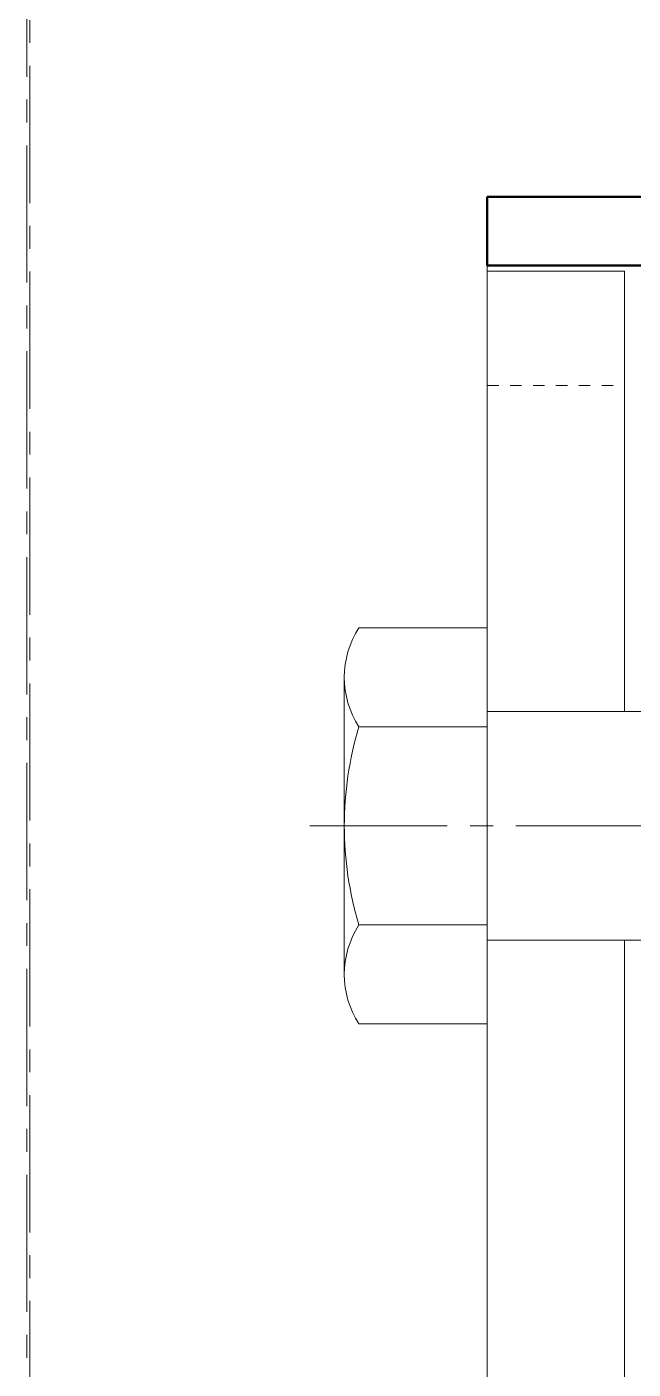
# Model space of a CAD drawing. Header units: millimetres. Extents: x -50460 to 50460, y -35640 to 35640.
# Drawn here: x -35235 to -35182, y 26569.4 to 26686.8 of the extents above; entities that cross this region are included whole.
import ezdxf

# ---------------------------------------------------------------- set-up
doc = ezdxf.new("R2010")
doc.units = ezdxf.units.MM
doc.set_wipeout_variables(frame=1)
doc.linetypes.add('点画线', pattern=[18, 12, -2, 2, -2])
doc.linetypes.add('虚线', pattern=[2, 1, -1])
for name, color, linetype, lineweight in [('ACADSichtbare Kanten(DIN_Schmid)', 7, 'Continuous', 50), ('EB0', 7, 'Continuous', 15), ('中心线', 1, '点画线', 18), ('中心线层', 1, '点画线', 18), ('尺寸线层', 4, 'Continuous', 18), ('粗实线层', 7, 'Continuous', 15), ('粗实线层_1', 7, 'Continuous', 15), ('细实线层', 3, 'Continuous', 18), ('虚线层', 100, '虚线', 18)]:
    doc.layers.add(name, color=color, linetype=linetype, lineweight=lineweight)

# ---------------------------------------------------------------- blocks, each defined once
blk = doc.blocks.new('*X955')
at = {"layer": '粗实线层'}
for p, q in [((0, 187), (12, 187)), ((0, 187), (0, 177)), ((12, 177), (12, 187)), ((0, 177), (0, 10)), ((12, 10), (12, 177))]:
    blk.add_line(p, q, dxfattribs=at)
at = {"layer": '虚线层'}
blk.add_line((0, 177), (12, 177), dxfattribs=at)
blk = doc.blocks.new('*X956')
at = {"layer": 'ACADSichtbare Kanten(DIN_Schmid)', "linetype": 'Continuous', "lineweight": 50}
for p, q in [((-297.22, 170.59), (-297.22, 164.59)), ((-127.22, 170.59), (-297.22, 170.59)), ((-127.22, 164.59), (-297.22, 164.59))]:
    blk.add_line(p, q, dxfattribs=at)
at = {"layer": '粗实线层_1'}
blk.add_line((-297.22, 170.59), (-297.22, -29.41), dxfattribs=at)
blk = doc.blocks.new('*X952')
at = {"layer": '中心线层'}
blk.add_line((1.42, 178), (27.42, 178), dxfattribs=at)
at = {"layer": '粗实线层_1'}
for name, p in [('*X956', (306.22, 62.41)), ('*X955', (9, 39.5))]:
    blk.add_blockref(name, p, dxfattribs=at)
blk = doc.blocks.new('*X965')
at = {"layer": 'EB0'}
for p, q in [((-11.22, 17.32), (0, 17.32)), ((0, 17.32), (0, -17.32)), ((-12.5, 12.99), (-12.5, -12.99)), ((0, 10), (0, -10)), ((0, 10), (138.5, 10)), ((-11.22, 8.66), (0, 8.66)), ((-11.22, -8.66), (0, -8.66)), ((0, -10), (138.5, -10)), ((-11.22, -17.32), (0, -17.32))]:
    blk.add_line(p, q, dxfattribs=at)
for centre, radius, start, end in [((-4.52, 12.99), 7.98, 147.1328, 212.8672), ((17.5, 0), 30, 163.2213, 196.7787), ((-4.52, -12.99), 7.98, 147.1328, 212.8672)]:
    blk.add_arc(centre, radius, start, end, dxfattribs=at)
at = {"layer": '中心线层', "linetype": '点画线', "lineweight": 18}
blk.add_line((-15.5, 0), (143, 0), dxfattribs=at)
blk = doc.blocks.new('*X950')
at = {"layer": '粗实线层_1'}
blk.add_blockref('*X952', (-194, -241), dxfattribs=at)
blk.add_wipeout([(-45, -63), (-45, -71.5), (-45, -71.5), (-46.5, -73), (-46.5, -73), (-91, -73), (-91, -73), (-103.5, -73), (-103.5, -73), (-185, -73), (-185, -73), (-185, -80.32), (-185, -80.32), (-196.22, -80.32), (-197.5, -75.99), (-197.5, -76.14), (-197.49, -76.3), (-197.49, -76.45), (-197.48, -76.6), (-197.46, -76.75), (-197.45, -76.9), (-197.43, -77.06), (-197.41, -77.21), (-197.38, -77.36), (-197.35, -77.51), (-197.32, -77.66), (-197.29, -77.81), (-197.25, -77.95), (-197.22, -78.1), (-197.17, -78.25), (-197.13, -78.39), (-197.08, -78.54), (-197.03, -78.68), (-196.98, -78.83), (-196.92, -78.97), (-196.87, -79.11), (-196.8, -79.25), (-196.74, -79.39), (-196.67, -79.52), (-196.61, -79.66), (-196.53, -79.8), (-196.46, -79.93), (-196.38, -80.06), (-196.3, -80.19), (-196.22, -80.32), (-197.5, -75.99), (-197.5, -63), (-197.5, -63), (-197.5, -50.01), (-196.22, -45.68), (-196.3, -45.81), (-196.38, -45.94), (-196.46, -46.07), (-196.53, -46.2), (-196.61, -46.34), (-196.67, -46.48), (-196.74, -46.61), (-196.8, -46.75), (-196.87, -46.89), (-196.92, -47.03), (-196.98, -47.17), (-197.03, -47.32), (-197.08, -47.46), (-197.13, -47.61), (-197.17, -47.75), (-197.22, -47.9), (-197.25, -48.05), (-197.29, -48.19), (-197.32, -48.34), (-197.35, -48.49), (-197.38, -48.64), (-197.41, -48.79), (-197.43, -48.94), (-197.45, -49.1), (-197.46, -49.25), (-197.48, -49.4), (-197.49, -49.55), (-197.49, -49.7), (-197.5, -49.86), (-197.5, -50.01), (-196.22, -45.68), (-185, -45.68), (-185, -45.68), (-185, -53), (-185, -53), (-103.5, -53), (-103.5, -53), (-91, -53), (-91, -53), (-46.5, -53), (-46.5, -53), (-45, -54.5), (-45, -54.5)]).dxf.layer = '粗实线层_1'
blk.add_blockref('*X965', (-185, -63), dxfattribs=at)
blk = doc.blocks.new('*X947')
at = {"layer": 'EB0'}
blk.add_blockref('*X950', (-790, 1048), dxfattribs=at)
blk = doc.blocks.new('*X805')
at = {"layer": '中心线', "linetype": '点画线', "lineweight": 18}
blk.add_line((-2530.25, 6547.5), (-2530.25, 5095.45), dxfattribs=at)
at = {"layer": '细实线层'}
blk.add_blockref('*X947', (-1515, 4855), dxfattribs=at)
at = {"layer": '中心线层'}
blk.add_line((-2530, 404.46), (-2530, 6480.5), dxfattribs=at)

msp = doc.modelspace()

# ---------------------------------------------------------------- block references
at = {"layer": '尺寸线层'}
msp.add_blockref('*X805', (-32704.742, 20776.945), dxfattribs=at)

doc.saveas('drawing.dxf')
